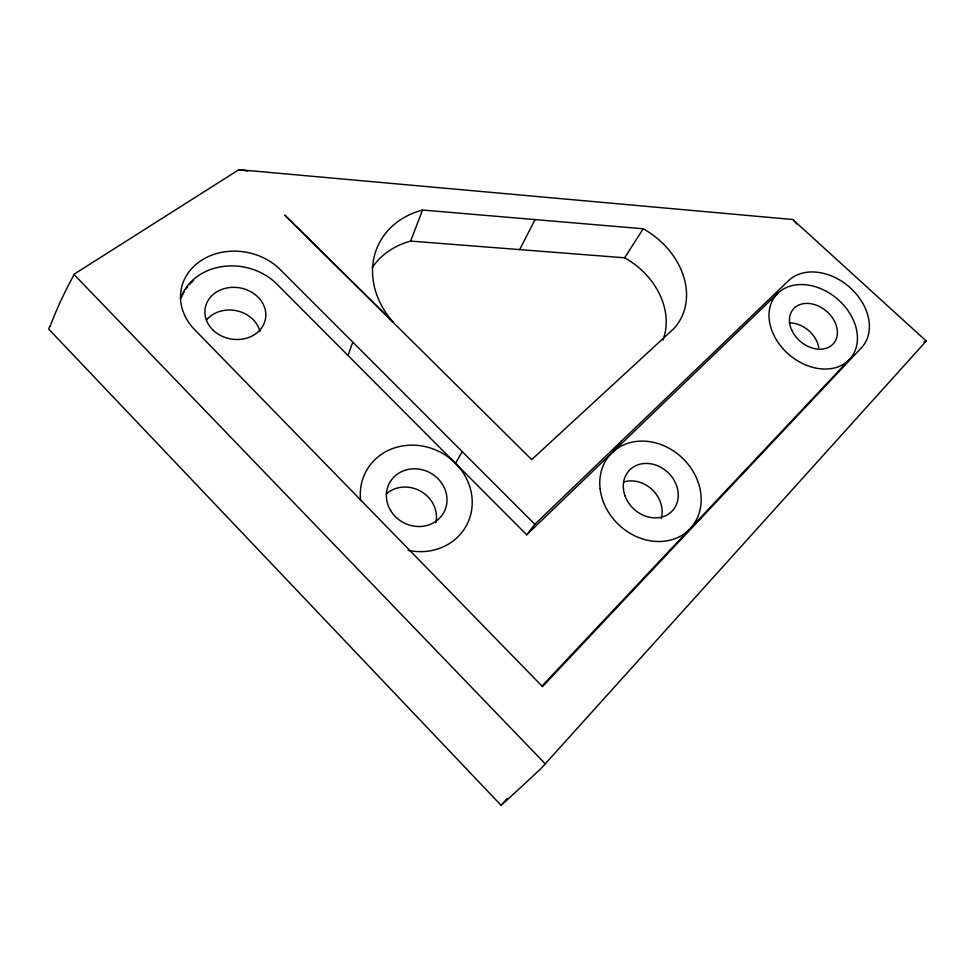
<?xml version="1.0" encoding="UTF-8"?>
<svg xmlns="http://www.w3.org/2000/svg" width="975" height="975" viewBox="0 0 975 975"><rect width="100%" height="100%" fill="white"/><g stroke="black" fill="none" stroke-linecap="round" stroke-linejoin="round"><path stroke-width="1.46" d="M348.014 355.473L352.804 342.152M49.725 326.442L48.75 329.136L501.077 805.313L503.137 803.461A382.322 20.036 -46 0 0 541.381 768.142L926.25 341.031L792.797 219.521L238.899 169.687L73.881 274.328L545.586 764.181M372.218 267.564A83.85 70.358 24.4 0 1 410.621 241.093L422.541 210.039L643.195 228.772A74.941 59.682 32.5 0 1 674.042 328.429L531.704 459.603L284.798 215.134L393.071 322.006A86.873 71.772 24.7 0 1 422.541 210.039M519.675 249.6L535.056 219.594M455.483 463.32L462.26 451.657M662.951 340.104A72.43 58.671 32.7 0 0 624.646 257.802L643.195 228.772M180.473 299.13A56.501 47.885 10 0 1 221.727 266.663A56.501 47.885 10 0 1 276.803 284.03L526.707 534.8L534.848 524.27L788.629 280.605A49.554 37.111 40 0 1 850.7 288.234A49.554 37.111 40 0 1 861.473 347.685L542.527 686.619L194.61 329.623A57.501 48.421 10.5 0 1 199.79 261.458A57.501 48.421 10.5 0 1 280.312 269.636L534.848 524.27M612.19 452.583L621.355 441.212M501.077 805.313L507.146 798.598M542.088 685.888L849.517 359.409A48.811 36.867 40.2 0 0 816.965 287.223A48.811 36.867 40.2 0 0 773.175 333.742A48.811 36.867 40.2 0 0 849.517 359.397M526.707 534.8L777.904 293.195M690.142 528.657L700.781 518.444M410.621 241.093L624.646 257.802M238.899 169.687L247.918 171.039M793.467 220.24L794.735 221.703M795.917 223.178L796.477 223.921M206.383 320.129A29.774 25.472 9.2 0 1 236.669 310.757A29.774 25.472 9.2 0 1 259.935 331.561M923.849 342.103A145.421 7.227 -45.7 0 1 924.556 341.689M924.775 341.579A145.421 7.227 -45.7 0 1 926.25 341.031M50.139 326.198A357.179 122.448 -45.2 0 1 74.368 274.121M181.764 296.461A56.416 47.836 10 0 1 184.348 291.44M185.896 289.027A56.416 47.836 10 0 1 187.602 286.735M189.455 284.542A56.416 47.836 10 0 1 193.635 280.459M386.356 493.789A30.03 27.69 28.1 0 1 421.09 491.461A30.03 27.69 28.1 0 1 435.91 522.734M789.25 322.896A25.825 19.768 40.5 0 1 818.793 347.685M360.665 500.467A57.025 52.114 28.2 0 1 414.765 445.197A57.025 52.114 28.2 0 1 472.119 505.586A57.025 52.114 28.2 0 1 408.038 550.339M623.817 481.967A28.738 24.57 43.9 0 1 652.568 490.035A28.738 24.57 43.9 0 1 661.172 518.529M212.745 329.794A30.615 25.935 10 0 0 264.359 322.822A30.615 25.935 10 0 0 228.942 287.649A30.615 25.935 10 0 0 212.745 329.794M791.639 329.891A26.459 19.975 40.2 0 0 832.979 344.114A26.459 19.975 40.2 0 0 815.661 304.931A26.459 19.975 40.2 0 0 791.639 329.891M625.109 496.031A29.53 24.984 43.3 0 0 672.116 511.071A29.53 24.984 43.3 0 0 655.127 464.856A29.53 24.984 43.3 0 0 625.109 496.031M390.646 510.559A30.907 28.251 28.2 0 0 443.174 513.569A30.907 28.251 28.2 0 0 416.24 468.853A30.907 28.251 28.2 0 0 390.646 510.559M600.076 488.512A54.478 46.093 43.3 0 0 680.513 536.116A54.478 46.093 43.3 0 0 670.837 449.28A54.478 46.093 43.3 0 0 600.076 488.512"/></g></svg>
